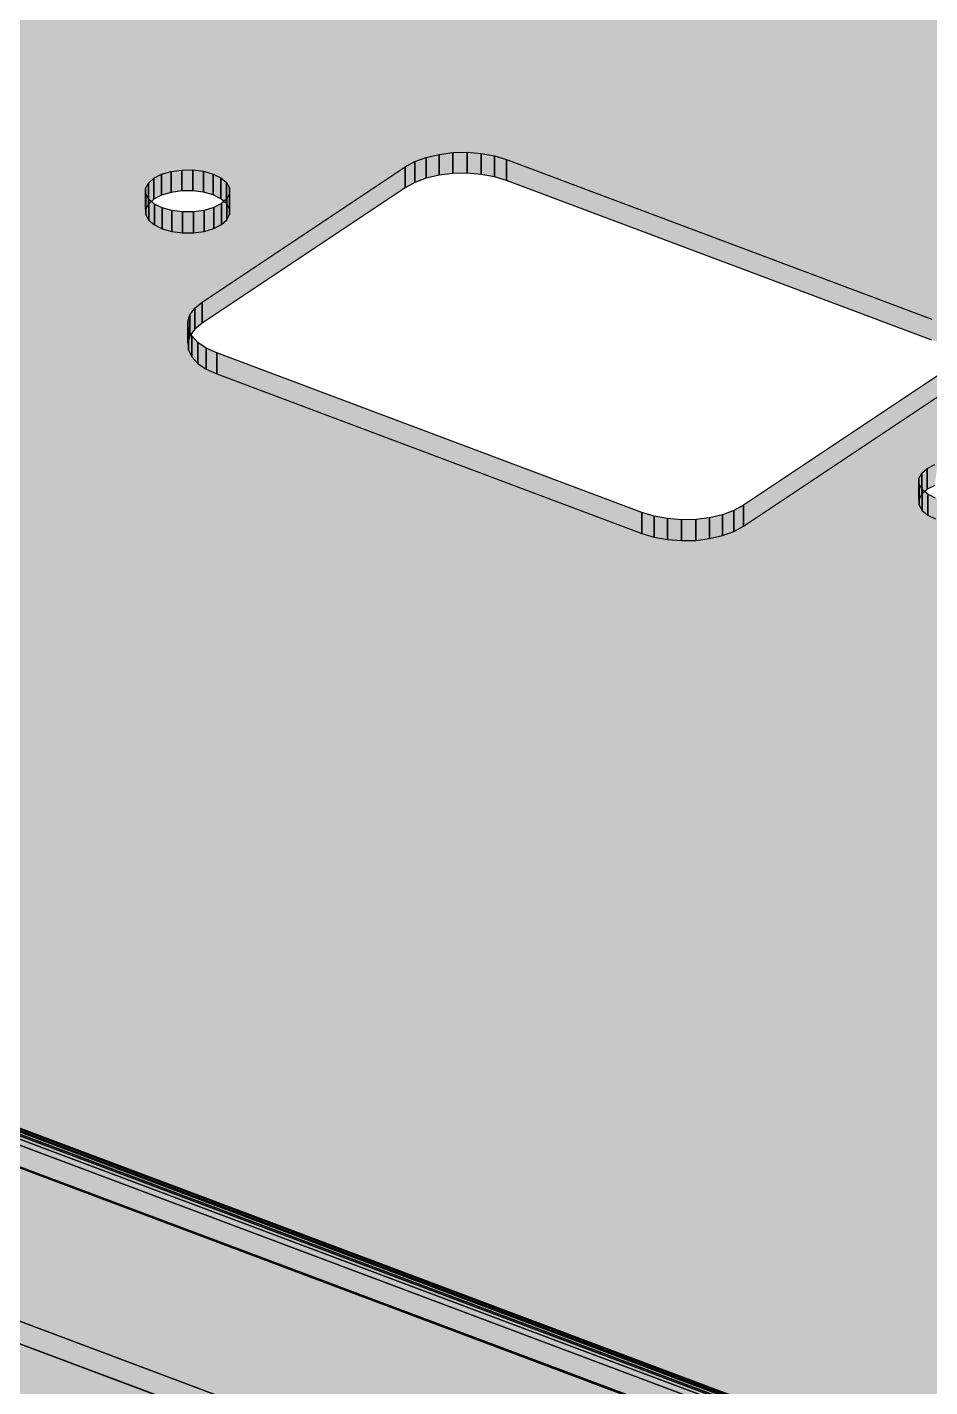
# Model space of a CAD drawing. Header units: millimetres. Extents: x 50 to 612415, y 2 to 4150.
# Drawn here: x 470222.7 to 470261.2, y 2019.4 to 2077.3 of the extents above; entities that cross this region are included whole.
import ezdxf

# ---------------------------------------------------------------- set-up
doc = ezdxf.new("R2010")
doc.units = ezdxf.units.MM
doc.layers.add('HATCH', color=8, linetype='Continuous', lineweight=9)
doc.layers.add('OUTLINE', color=7, linetype='Continuous', lineweight=25)

msp = doc.modelspace()

# ---------------------------------------------------------------- hatches: boundary and pattern name
at = {"layer": 'HATCH', "true_color": 0x617c87}
for points in [[(470515.193, 2385.063), (469915.604, 1985.337), (470228.14, 2070.893)], [(470515.193, 2385.063), (470228.14, 2070.893), (470228.47, 2071.061)], [(470515.193, 2385.063), (470228.47, 2071.061), (470228.875, 2071.181)], [(470515.193, 2385.063), (470228.875, 2071.181), (470693.47, 2173.438)], [(470228.14, 2070), (469915.604, 1984.444), (470515.193, 2384.17)], [(470228.47, 2070.168), (470228.14, 2070), (470515.193, 2384.17)], [(470228.875, 2070.288), (470228.47, 2070.168), (470515.193, 2384.17)], [(470693.47, 2172.545), (470228.875, 2070.288), (470515.193, 2384.17)], [(469671.567, 2215.438), (469691.908, 2228.999), (471307.058, 1623.317), (471286.717, 1609.756)], [(469693.018, 2227.243), (469672.677, 2213.683), (471285.607, 1608.834), (471305.949, 1622.394)], [(469700.297, 2217.956), (469699.369, 2217.338), (471299.721, 1617.206), (471300.649, 1617.824)], [(470693.47, 2173.438), (470228.875, 2071.181), (470229.328, 2071.245)], [(470693.47, 2173.438), (470229.328, 2071.245), (470229.799, 2071.247)], [(470693.47, 2173.438), (470229.799, 2071.247), (470230.256, 2071.189)], [(470693.47, 2173.438), (470230.256, 2071.189), (470230.666, 2071.073)], [(470693.47, 2173.438), (470230.666, 2071.073), (470231.003, 2070.909)], [(470693.47, 2173.438), (470231.003, 2070.909), (470231.243, 2070.706)], [(470693.47, 2173.438), (470231.243, 2070.706), (470231.369, 2070.479)], [(470693.47, 2173.438), (470231.258, 2070.016), (470240.309, 2071.913)], [(470693.47, 2173.438), (470231.375, 2070.244), (470231.258, 2070.016)], [(470693.47, 2173.438), (470231.369, 2070.479), (470231.375, 2070.244)], [(470693.47, 2173.438), (470240.309, 2071.913), (470240.898, 2071.986)], [(470693.47, 2173.438), (470240.898, 2071.986), (470241.504, 2071.999)], [(470693.47, 2173.438), (470241.504, 2071.999), (470906.166, 2024.339)], [(470229.328, 2070.352), (470228.875, 2070.288), (470693.47, 2172.545)], [(470229.799, 2070.354), (470229.328, 2070.352), (470693.47, 2172.545)], [(470230.256, 2070.296), (470229.799, 2070.354), (470693.47, 2172.545)], [(470230.666, 2070.181), (470230.256, 2070.296), (470693.47, 2172.545)], [(470231.003, 2070.016), (470230.666, 2070.181), (470693.47, 2172.545)], [(470231.243, 2069.813), (470231.003, 2070.016), (470693.47, 2172.545)], [(470231.369, 2069.587), (470231.243, 2069.813), (470693.47, 2172.545)], [(470240.309, 2071.021), (470231.258, 2069.123), (470693.47, 2172.545)], [(470231.258, 2069.123), (470231.375, 2069.351), (470693.47, 2172.545)], [(470231.375, 2069.351), (470231.369, 2069.587), (470693.47, 2172.545)], [(470240.898, 2071.093), (470240.309, 2071.021), (470693.47, 2172.545)], [(470241.504, 2071.106), (470240.898, 2071.093), (470693.47, 2172.545)], [(470906.166, 2023.447), (470241.504, 2071.106), (470693.47, 2172.545)], [(470231.027, 2069.811), (470239.76, 2071.785), (470240.309, 2071.913)], [(470231.258, 2070.016), (470231.027, 2069.811), (470240.309, 2071.913)], [(470903.196, 2023.46), (470241.504, 2071.999), (470242.103, 2071.953)], [(470241.504, 2071.999), (470905.426, 2024.335), (470906.166, 2024.339)], [(470241.504, 2071.999), (470904.714, 2024.236), (470905.426, 2024.335)], [(470241.504, 2071.999), (470904.077, 2024.047), (470904.714, 2024.236)], [(470241.504, 2071.999), (470903.559, 2023.783), (470904.077, 2024.047)], [(470903.196, 2023.46), (470903.559, 2023.783), (470241.504, 2071.999)], [(470903.196, 2023.46), (470242.103, 2071.953), (470242.673, 2071.849)], [(469915.604, 1985.337), (470239.271, 2071.606), (470239.76, 2071.785)], [(470230.292, 2069.522), (469915.604, 1985.337), (470239.76, 2071.785)], [(469915.604, 1985.337), (470238.861, 2071.383), (470239.271, 2071.606)], [(469915.604, 1985.337), (470230.202, 2065.61), (470238.861, 2071.383)], [(470230.697, 2069.642), (470230.292, 2069.522), (470239.76, 2071.785)], [(470231.027, 2069.811), (470230.697, 2069.642), (470239.76, 2071.785)], [(470903.196, 2023.46), (470242.673, 2071.849), (470243.191, 2071.692)], [(470717.642, 1899.757), (470243.191, 2071.692), (470261.334, 2064.888)], [(470903.196, 2023.46), (470243.191, 2071.692), (470721.974, 1900.363)], [(470243.191, 2071.692), (470719.872, 1900.632), (470720.612, 1900.636)], [(470243.191, 2071.692), (470720.612, 1900.636), (470721.329, 1900.544)], [(470243.191, 2071.692), (470719.159, 1900.533), (470719.872, 1900.632)], [(470243.191, 2071.692), (470721.329, 1900.544), (470721.974, 1900.363)], [(470243.191, 2071.692), (470718.522, 1900.344), (470719.159, 1900.533)], [(470243.191, 2071.692), (470718.005, 1900.08), (470718.522, 1900.344)], [(470717.642, 1899.757), (470718.005, 1900.08), (470243.191, 2071.692)], [(470239.76, 2070.893), (470239.271, 2070.713), (469915.604, 1984.444)], [(470239.76, 2070.893), (469915.604, 1984.444), (470230.292, 2068.629)], [(470227.909, 2070.688), (470228.14, 2070.893), (469915.604, 1985.337)], [(470239.271, 2070.713), (470238.861, 2070.49), (469915.604, 1984.444)], [(470239.76, 2070.893), (470230.292, 2068.629), (470230.697, 2068.749)], [(470239.76, 2070.893), (470230.697, 2068.749), (470231.027, 2068.918)], [(470240.309, 2071.021), (470239.76, 2070.893), (470231.027, 2068.918)], [(470240.309, 2071.021), (470231.027, 2068.918), (470231.258, 2069.123)], [(470242.103, 2071.06), (470241.504, 2071.106), (470903.196, 2022.567)], [(470906.166, 2023.447), (470905.426, 2023.443), (470241.504, 2071.106)], [(470905.426, 2023.443), (470904.714, 2023.343), (470241.504, 2071.106)], [(470904.714, 2023.343), (470904.077, 2023.154), (470241.504, 2071.106)], [(470904.077, 2023.154), (470903.559, 2022.89), (470241.504, 2071.106)], [(470241.504, 2071.106), (470903.559, 2022.89), (470903.196, 2022.567)], [(470242.673, 2070.956), (470242.103, 2071.06), (470903.196, 2022.567)], [(470243.191, 2070.799), (470242.673, 2070.956), (470903.196, 2022.567)], [(470261.334, 2063.995), (470243.191, 2070.799), (470717.642, 1898.864)], [(470721.974, 1899.47), (470243.191, 2070.799), (470903.196, 2022.567)], [(470720.612, 1899.744), (470719.872, 1899.739), (470243.191, 2070.799)], [(470721.329, 1899.652), (470720.612, 1899.744), (470243.191, 2070.799)], [(470719.872, 1899.739), (470719.159, 1899.64), (470243.191, 2070.799)], [(470721.974, 1899.47), (470721.329, 1899.652), (470243.191, 2070.799)], [(470719.159, 1899.64), (470718.522, 1899.451), (470243.191, 2070.799)], [(470718.522, 1899.451), (470718.005, 1899.187), (470243.191, 2070.799)], [(470243.191, 2070.799), (470718.005, 1899.187), (470717.642, 1898.864)], [(470227.792, 2070.46), (470227.909, 2070.688), (469915.604, 1985.337)], [(470238.861, 2070.49), (470230.202, 2064.717), (469915.604, 1984.444)], [(470227.798, 2070.224), (470227.792, 2070.46), (469915.604, 1985.337)], [(470227.925, 2069.997), (470227.798, 2070.224), (469915.604, 1985.337)], [(469915.604, 1984.444), (470228.14, 2070), (470227.909, 2069.795)], [(470228.165, 2069.795), (470227.925, 2069.997), (469915.604, 1985.337)], [(469915.604, 1984.444), (470227.909, 2069.795), (470227.792, 2069.567)], [(470228.501, 2069.63), (470228.165, 2069.795), (469915.604, 1985.337)], [(470228.912, 2069.515), (470228.501, 2069.63), (469915.604, 1985.337)], [(469915.604, 1984.444), (470227.792, 2069.567), (470227.798, 2069.331)], [(470230.292, 2069.522), (470229.839, 2069.459), (469915.604, 1985.337)], [(470229.368, 2069.456), (470228.912, 2069.515), (469915.604, 1985.337)], [(470229.839, 2069.459), (470229.368, 2069.456), (469915.604, 1985.337)], [(469915.604, 1984.444), (470227.798, 2069.331), (470227.925, 2069.105)], [(469915.604, 1984.444), (470227.925, 2069.105), (470228.165, 2068.902)], [(469915.604, 1984.444), (470228.165, 2068.902), (470228.501, 2068.737)], [(469915.604, 1984.444), (470228.501, 2068.737), (470228.912, 2068.622)], [(469915.604, 1984.444), (470229.839, 2068.566), (470230.292, 2068.629)], [(469915.604, 1984.444), (470228.912, 2068.622), (470229.368, 2068.563)], [(469915.604, 1984.444), (470229.368, 2068.563), (470229.839, 2068.566)], [(470229.888, 2065.351), (470230.202, 2065.61), (469915.604, 1985.337)], [(470229.68, 2065.066), (470229.888, 2065.351), (469915.604, 1985.337)], [(470229.588, 2064.766), (470229.68, 2065.066), (469915.604, 1985.337)], [(470229.615, 2064.463), (470229.588, 2064.766), (469915.604, 1985.337)], [(469915.604, 1984.444), (470230.202, 2064.717), (470229.888, 2064.458)], [(470229.759, 2064.169), (470229.615, 2064.463), (469915.604, 1985.337)], [(469915.604, 1984.444), (470229.888, 2064.458), (470229.68, 2064.173)], [(469915.604, 1984.444), (470229.68, 2064.173), (470229.588, 2063.873)], [(470230.015, 2063.894), (470229.759, 2064.169), (469915.604, 1985.337)], [(470230.015, 2063.894), (469915.604, 1985.337), (470371.842, 1959.019)], [(469915.604, 1984.444), (470229.588, 2063.873), (470229.615, 2063.571)], [(470230.374, 2063.65), (470230.015, 2063.894), (470371.842, 1959.019)], [(469915.604, 1984.444), (470229.615, 2063.571), (470229.759, 2063.276)], [(469915.604, 1984.444), (470229.759, 2063.276), (470230.015, 2063.001)], [(470230.821, 2063.445), (470230.374, 2063.65), (470371.842, 1959.019)], [(470248.964, 2056.641), (470230.821, 2063.445), (470938.145, 1786.762)], [(470230.821, 2063.445), (470371.842, 1959.019), (470706.705, 1873.503)], [(470230.821, 2063.445), (470706.705, 1873.503), (470707.232, 1873.354)], [(470230.821, 2063.445), (470707.232, 1873.354), (470938.145, 1786.762)], [(470371.842, 1958.126), (469915.604, 1984.444), (470230.015, 2063.001)], [(470371.842, 1958.126), (470230.015, 2063.001), (470230.374, 2062.757)], [(470371.842, 1958.126), (470230.374, 2062.757), (470230.821, 2062.552)], [(470261.953, 2062.723), (470253.293, 2056.951), (470261.128, 2058.523)], [(470261.953, 2062.723), (470261.128, 2058.523), (470261.457, 2058.691)], [(470938.145, 1785.87), (470230.821, 2062.552), (470248.964, 2055.749)], [(470706.705, 1872.61), (470371.842, 1958.126), (470230.821, 2062.552)], [(470707.232, 1872.462), (470706.705, 1872.61), (470230.821, 2062.552)], [(470938.145, 1785.87), (470707.232, 1872.462), (470230.821, 2062.552)], [(470261.128, 2057.63), (470253.293, 2056.058), (470261.953, 2061.831)], [(470261.457, 2057.798), (470261.128, 2057.63), (470261.953, 2061.831)], [(470260.78, 2058.089), (470260.897, 2058.317), (470251.845, 2056.42)], [(470260.897, 2058.317), (470252.395, 2056.548), (470251.845, 2056.42)], [(470260.785, 2057.854), (470260.78, 2058.089), (470251.845, 2056.42)], [(470260.897, 2058.317), (470252.884, 2056.727), (470252.395, 2056.548)], [(470260.897, 2058.317), (470253.293, 2056.951), (470252.884, 2056.727)], [(470260.897, 2058.317), (470261.128, 2058.523), (470253.293, 2056.951)], [(470261.489, 2057.26), (470261.152, 2057.424), (470251.257, 2056.348)], [(470261.152, 2057.424), (470251.845, 2056.42), (470251.257, 2056.348)], [(470260.912, 2057.627), (470260.785, 2057.854), (470251.845, 2056.42)], [(470261.152, 2057.424), (470260.912, 2057.627), (470251.845, 2056.42)], [(470251.845, 2055.527), (470260.897, 2057.425), (470260.78, 2057.197)], [(470251.845, 2055.527), (470252.395, 2055.655), (470260.897, 2057.425)], [(470252.395, 2055.655), (470252.884, 2055.834), (470260.897, 2057.425)], [(470252.884, 2055.834), (470253.293, 2056.058), (470260.897, 2057.425)], [(470253.293, 2056.058), (470261.128, 2057.63), (470260.897, 2057.425)], [(470963.555, 1795.112), (470261.489, 2057.26), (470251.257, 2056.348)], [(470251.845, 2055.527), (470260.78, 2057.197), (470260.785, 2056.961)], [(470251.845, 2055.527), (470260.785, 2056.961), (470260.912, 2056.734)], [(470963.555, 1795.112), (470249.482, 2056.484), (470248.964, 2056.641)], [(470963.555, 1795.112), (470248.964, 2056.641), (470938.145, 1786.762)], [(470963.555, 1795.112), (470250.052, 2056.38), (470249.482, 2056.484)], [(470963.555, 1795.112), (470250.651, 2056.334), (470250.052, 2056.38)], [(470963.555, 1795.112), (470251.257, 2056.348), (470250.651, 2056.334)], [(470251.257, 2055.455), (470261.152, 2056.532), (470261.489, 2056.367)], [(470251.257, 2055.455), (470251.845, 2055.527), (470261.152, 2056.532)], [(470251.257, 2055.455), (470261.489, 2056.367), (470963.555, 1794.219)], [(470251.845, 2055.527), (470260.912, 2056.734), (470261.152, 2056.532)], [(470248.964, 2055.749), (470249.482, 2055.591), (470963.555, 1794.219)], [(470938.145, 1785.87), (470248.964, 2055.749), (470963.555, 1794.219)], [(470249.482, 2055.591), (470250.052, 2055.488), (470963.555, 1794.219)], [(470250.052, 2055.488), (470250.651, 2055.442), (470963.555, 1794.219)], [(470250.651, 2055.442), (470251.257, 2055.455), (470963.555, 1794.219)]]:
    msp.add_hatch(color=145, dxfattribs=at).paths.add_polyline_path(points)
at = {"layer": 'HATCH', "true_color": 0x607b86}
for points in [[(469691.908, 2228.999), (469692.124, 2229.092), (471307.229, 1623.427), (471307.058, 1623.317)], [(469693.03, 2227.249), (469693.018, 2227.243), (471305.949, 1622.394), (471305.958, 1622.401)]]:
    msp.add_hatch(color=155, dxfattribs=at).paths.add_polyline_path(points)
at = {"layer": 'HATCH', "true_color": 0x5f7984}
msp.add_hatch(color=155, dxfattribs=at).paths.add_polyline_path([(469692.124, 2229.092), (469692.377, 2229.109), (471307.347, 1623.495), (471307.229, 1623.427)])
at = {"layer": 'HATCH', "true_color": 0x5d7782}
msp.add_hatch(color=155, dxfattribs=at).paths.add_polyline_path([(469692.377, 2229.109), (469692.657, 2229.05), (471307.409, 1623.518), (471307.347, 1623.495)])
at = {"layer": 'HATCH', "true_color": 0x5b747f}
for points in [[(469692.657, 2229.05), (469692.954, 2228.917), (471307.411, 1623.495), (471307.409, 1623.518)], [(469694.081, 2227.786), (469700.297, 2217.956), (471300.649, 1617.824), (471306.864, 1622.993)], [(469699.369, 2217.338), (469693.154, 2227.168), (471305.936, 1622.374), (471299.721, 1617.206)], [(470239.76, 2070.893), (470239.271, 2070.713), (470239.271, 2071.606), (470239.76, 2071.785)], [(470261.334, 2063.995), (470243.191, 2070.799), (470243.191, 2071.692), (470261.334, 2064.888)], [(470230.821, 2062.552), (470248.964, 2055.749), (470248.964, 2056.641), (470230.821, 2063.445)], [(470252.395, 2055.655), (470252.884, 2055.834), (470252.884, 2056.727), (470252.395, 2056.548)]]:
    msp.add_hatch(color=147, dxfattribs=at).paths.add_polyline_path(points)
at = {"layer": 'HATCH', "true_color": 0x59727c}
for points in [[(469692.954, 2228.917), (469693.257, 2228.715), (471307.355, 1623.428), (471307.411, 1623.495)], [(470228.14, 2070), (470227.909, 2069.795), (470227.909, 2070.688), (470228.14, 2070.893)], [(470231.027, 2068.918), (470231.258, 2069.123), (470231.258, 2070.016), (470231.027, 2069.811)], [(470261.128, 2057.63), (470260.897, 2057.425), (470260.897, 2058.317), (470261.128, 2058.523)]]:
    msp.add_hatch(color=147, dxfattribs=at).paths.add_polyline_path(points)
at = {"layer": 'HATCH', "true_color": 0x576f79}
for points in [[(469693.257, 2228.715), (469693.553, 2228.452), (471307.242, 1623.319), (471307.355, 1623.428)], [(470229.68, 2064.173), (470229.588, 2063.873), (470229.588, 2064.766), (470229.68, 2065.066)]]:
    msp.add_hatch(color=147, dxfattribs=at).paths.add_polyline_path(points)
at = {"layer": 'HATCH', "true_color": 0x58707a}
for points in [[(469693.553, 2228.452), (469693.831, 2228.139), (471307.076, 1623.172), (471307.242, 1623.319)], [(470231.369, 2069.587), (470231.243, 2069.813), (470231.243, 2070.706), (470231.369, 2070.479)], [(470227.909, 2069.795), (470227.792, 2069.567), (470227.792, 2070.46), (470227.909, 2070.688)], [(470227.798, 2069.331), (470227.925, 2069.105), (470227.925, 2069.997), (470227.798, 2070.224)], [(470231.258, 2069.123), (470231.375, 2069.351), (470231.375, 2070.244), (470231.258, 2070.016)], [(470229.615, 2063.571), (470229.759, 2063.276), (470229.759, 2064.169), (470229.615, 2064.463)], [(470260.897, 2057.425), (470260.78, 2057.197), (470260.78, 2058.089), (470260.897, 2058.317)], [(470260.785, 2056.961), (470260.912, 2056.734), (470260.912, 2057.627), (470260.785, 2057.854)]]:
    msp.add_hatch(color=147, dxfattribs=at).paths.add_polyline_path(points)
at = {"layer": 'HATCH', "true_color": 0x5a737e}
for points in [[(469693.831, 2228.139), (469694.081, 2227.786), (471306.864, 1622.993), (471307.076, 1623.172)], [(469693.092, 2227.233), (469693.075, 2227.243), (471305.971, 1622.407), (471305.97, 1622.404)], [(469693.154, 2227.168), (469693.14, 2227.187), (471305.948, 1622.384), (471305.936, 1622.374)], [(470239.271, 2070.713), (470238.861, 2070.49), (470238.861, 2071.383), (470239.271, 2071.606)], [(470228.47, 2070.168), (470228.14, 2070), (470228.14, 2070.893), (470228.47, 2071.061)], [(470230.697, 2068.749), (470231.027, 2068.918), (470231.027, 2069.811), (470230.697, 2069.642)], [(470261.457, 2057.798), (470261.128, 2057.63), (470261.128, 2058.523), (470261.457, 2058.691)], [(470252.884, 2055.834), (470253.293, 2056.058), (470253.293, 2056.951), (470252.884, 2056.727)]]:
    msp.add_hatch(color=147, dxfattribs=at).paths.add_polyline_path(points)
at = {"layer": 'HATCH', "true_color": 0x5f7985}
msp.add_hatch(color=155, dxfattribs=at).paths.add_polyline_path([(469693.043, 2227.251), (469693.03, 2227.249), (471305.958, 1622.401), (471305.965, 1622.405)])
at = {"layer": 'HATCH', "true_color": 0x5e7883}
msp.add_hatch(color=155, dxfattribs=at).paths.add_polyline_path([(469693.059, 2227.248), (469693.043, 2227.251), (471305.965, 1622.405), (471305.97, 1622.407)])
at = {"layer": 'HATCH', "true_color": 0x5c7580}
for points in [[(469693.075, 2227.243), (469693.059, 2227.248), (471305.97, 1622.407), (471305.971, 1622.407)], [(470240.309, 2071.021), (470239.76, 2070.893), (470239.76, 2071.785), (470240.309, 2071.913)], [(470242.673, 2070.956), (470242.103, 2071.06), (470242.103, 2071.953), (470242.673, 2071.849)], [(470230.666, 2070.181), (470230.256, 2070.296), (470230.256, 2071.189), (470230.666, 2071.073)], [(470228.501, 2068.737), (470228.912, 2068.622), (470228.912, 2069.515), (470228.501, 2069.63)], [(470249.482, 2055.591), (470250.052, 2055.488), (470250.052, 2056.38), (470249.482, 2056.484)], [(470251.845, 2055.527), (470252.395, 2055.655), (470252.395, 2056.548), (470251.845, 2056.42)]]:
    msp.add_hatch(color=147, dxfattribs=at).paths.add_polyline_path(points)
at = {"layer": 'HATCH', "true_color": 0x58717b}
for points in [[(469693.108, 2227.221), (469693.092, 2227.233), (471305.97, 1622.404), (471305.965, 1622.399)], [(469693.14, 2227.187), (469693.125, 2227.205), (471305.958, 1622.393), (471305.948, 1622.384)], [(470229.888, 2064.458), (470229.68, 2064.173), (470229.68, 2065.066), (470229.888, 2065.351)]]:
    msp.add_hatch(color=147, dxfattribs=at).paths.add_polyline_path(points)
at = {"layer": 'HATCH', "true_color": 0x566e78}
for points in [[(469693.125, 2227.205), (469693.108, 2227.221), (471305.965, 1622.399), (471305.958, 1622.393)], [(470227.792, 2069.567), (470227.798, 2069.331), (470227.798, 2070.224), (470227.792, 2070.46)], [(470231.375, 2069.351), (470231.369, 2069.587), (470231.369, 2070.479), (470231.375, 2070.244)], [(470260.78, 2057.197), (470260.785, 2056.961), (470260.785, 2057.854), (470260.78, 2058.089)]]:
    msp.add_hatch(color=147, dxfattribs=at).paths.add_polyline_path(points)
at = {"layer": 'HATCH', "true_color": 0x5c7680}
for points in [[(470240.898, 2071.093), (470240.309, 2071.021), (470240.309, 2071.913), (470240.898, 2071.986)], [(470229.328, 2070.352), (470228.875, 2070.288), (470228.875, 2071.181), (470229.328, 2071.245)], [(470230.256, 2070.296), (470229.799, 2070.354), (470229.799, 2071.247), (470230.256, 2071.189)], [(470228.912, 2068.622), (470229.368, 2068.563), (470229.368, 2069.456), (470228.912, 2069.515)], [(470229.839, 2068.566), (470230.292, 2068.629), (470230.292, 2069.522), (470229.839, 2069.459)], [(470251.257, 2055.455), (470251.845, 2055.527), (470251.845, 2056.42), (470251.257, 2056.348)]]:
    msp.add_hatch(color=147, dxfattribs=at).paths.add_polyline_path(points)
at = {"layer": 'HATCH', "true_color": 0x5c7681}
for points in [[(470241.504, 2071.106), (470240.898, 2071.093), (470240.898, 2071.986), (470241.504, 2071.999)], [(470242.103, 2071.06), (470241.504, 2071.106), (470241.504, 2071.999), (470242.103, 2071.953)], [(470229.799, 2070.354), (470229.328, 2070.352), (470229.328, 2071.245), (470229.799, 2071.247)], [(470229.368, 2068.563), (470229.839, 2068.566), (470229.839, 2069.459), (470229.368, 2069.456)], [(470250.052, 2055.488), (470250.651, 2055.442), (470250.651, 2056.334), (470250.052, 2056.38)], [(470250.651, 2055.442), (470251.257, 2055.455), (470251.257, 2056.348), (470250.651, 2056.334)]]:
    msp.add_hatch(color=155, dxfattribs=at).paths.add_polyline_path(points)
at = {"layer": 'HATCH', "true_color": 0x5a737d}
for points in [[(470238.861, 2070.49), (470230.202, 2064.717), (470230.202, 2065.61), (470238.861, 2071.383)], [(470230.015, 2063.001), (470230.374, 2062.757), (470230.374, 2063.65), (470230.015, 2063.894)], [(470253.293, 2056.058), (470261.953, 2061.831), (470261.953, 2062.723), (470253.293, 2056.951)]]:
    msp.add_hatch(color=147, dxfattribs=at).paths.add_polyline_path(points)
at = {"layer": 'HATCH', "true_color": 0x5b757f}
for points in [[(470243.191, 2070.799), (470242.673, 2070.956), (470242.673, 2071.849), (470243.191, 2071.692)], [(470248.964, 2055.749), (470249.482, 2055.591), (470249.482, 2056.484), (470248.964, 2056.641)]]:
    msp.add_hatch(color=147, dxfattribs=at).paths.add_polyline_path(points)
at = {"layer": 'HATCH', "true_color": 0x5b7580}
for points in [[(470228.875, 2070.288), (470228.47, 2070.168), (470228.47, 2071.061), (470228.875, 2071.181)], [(470230.292, 2068.629), (470230.697, 2068.749), (470230.697, 2069.642), (470230.292, 2069.522)]]:
    msp.add_hatch(color=147, dxfattribs=at).paths.add_polyline_path(points)
at = {"layer": 'HATCH', "true_color": 0x5b747e}
for points in [[(470231.003, 2070.016), (470230.666, 2070.181), (470230.666, 2071.073), (470231.003, 2070.909)], [(470228.165, 2068.902), (470228.501, 2068.737), (470228.501, 2069.63), (470228.165, 2069.795)], [(470230.374, 2062.757), (470230.821, 2062.552), (470230.821, 2063.445), (470230.374, 2063.65)], [(470261.152, 2056.532), (470261.489, 2056.367), (470261.489, 2057.26), (470261.152, 2057.424)]]:
    msp.add_hatch(color=147, dxfattribs=at).paths.add_polyline_path(points)
at = {"layer": 'HATCH', "true_color": 0x59727d}
for points in [[(470231.243, 2069.813), (470231.003, 2070.016), (470231.003, 2070.909), (470231.243, 2070.706)], [(470227.925, 2069.105), (470228.165, 2068.902), (470228.165, 2069.795), (470227.925, 2069.997)], [(470230.202, 2064.717), (470229.888, 2064.458), (470229.888, 2065.351), (470230.202, 2065.61)], [(470260.912, 2056.734), (470261.152, 2056.532), (470261.152, 2057.424), (470260.912, 2057.627)]]:
    msp.add_hatch(color=147, dxfattribs=at).paths.add_polyline_path(points)
at = {"layer": 'HATCH', "true_color": 0x566e79}
msp.add_hatch(color=147, dxfattribs=at).paths.add_polyline_path([(470229.588, 2063.873), (470229.615, 2063.571), (470229.615, 2064.463), (470229.588, 2064.766)])
at = {"layer": 'HATCH', "true_color": 0x59717c}
msp.add_hatch(color=147, dxfattribs=at).paths.add_polyline_path([(470229.759, 2063.276), (470230.015, 2063.001), (470230.015, 2063.894), (470229.759, 2064.169)])

# ---------------------------------------------------------------- linework, layer by layer
at = {"layer": 'OUTLINE', "color": 139, "true_color": 0x42544a}
for p, q in [((471307.058, 1623.317), (469691.908, 2228.999)), ((469691.908, 2228.999), (471307.058, 1623.317)), ((471307.229, 1623.427), (469692.124, 2229.092)), ((469692.124, 2229.092), (471307.229, 1623.427)), ((471307.347, 1623.495), (469692.377, 2229.109)), ((469692.377, 2229.109), (471307.347, 1623.495)), ((471307.409, 1623.518), (469692.657, 2229.05)), ((469692.657, 2229.05), (471307.409, 1623.518)), ((471307.411, 1623.495), (469692.954, 2228.917)), ((469692.954, 2228.917), (471307.411, 1623.495)), ((471307.355, 1623.428), (469693.257, 2228.715)), ((469693.257, 2228.715), (471307.355, 1623.428)), ((471307.242, 1623.319), (469693.553, 2228.452)), ((469693.553, 2228.452), (471307.242, 1623.319)), ((471307.076, 1623.172), (469693.831, 2228.139)), ((469693.831, 2228.139), (471307.076, 1623.172)), ((469693.018, 2227.243), (471305.949, 1622.394)), ((471305.949, 1622.394), (469693.018, 2227.243)), ((469693.03, 2227.249), (471305.958, 1622.401)), ((471305.958, 1622.401), (469693.03, 2227.249)), ((469693.043, 2227.251), (471305.965, 1622.405)), ((471305.965, 1622.405), (469693.043, 2227.251)), ((469693.059, 2227.248), (471305.97, 1622.407)), ((471305.97, 1622.407), (469693.059, 2227.248)), ((469693.075, 2227.243), (471305.971, 1622.407)), ((471305.971, 1622.407), (469693.075, 2227.243)), ((469693.092, 2227.233), (471305.97, 1622.404)), ((471305.97, 1622.404), (469693.092, 2227.233)), ((469693.108, 2227.221), (471305.965, 1622.399)), ((471305.965, 1622.399), (469693.108, 2227.221)), ((471306.864, 1622.993), (469694.081, 2227.786)), ((469694.081, 2227.786), (471306.864, 1622.993)), ((469693.125, 2227.205), (471305.958, 1622.393)), ((471305.958, 1622.393), (469693.125, 2227.205)), ((469693.14, 2227.187), (471305.948, 1622.384)), ((471305.948, 1622.384), (469693.14, 2227.187)), ((469693.154, 2227.168), (471305.936, 1622.374)), ((471305.936, 1622.374), (469693.154, 2227.168)), ((471300.649, 1617.824), (469700.297, 2217.956)), ((469700.297, 2217.956), (471300.649, 1617.824)), ((469699.369, 2217.338), (471299.721, 1617.206)), ((471299.721, 1617.206), (469699.369, 2217.338)), ((470239.76, 2071.785), (470240.309, 2071.913)), ((470239.76, 2071.785), (470240.309, 2071.913)), ((470240.309, 2071.913), (470240.898, 2071.986)), ((470240.309, 2071.913), (470240.898, 2071.986)), ((470240.309, 2071.021), (470240.309, 2071.913)), ((470240.309, 2071.913), (470240.309, 2071.021)), ((470240.898, 2071.986), (470241.504, 2071.999)), ((470240.898, 2071.986), (470241.504, 2071.999)), ((470240.898, 2071.093), (470240.898, 2071.986)), ((470240.898, 2071.986), (470240.898, 2071.093)), ((470241.504, 2071.999), (470241.504, 2071.106)), ((470241.504, 2071.106), (470241.504, 2071.999)), ((470241.504, 2071.999), (470242.103, 2071.953)), ((470241.504, 2071.999), (470242.103, 2071.953)), ((470242.103, 2071.953), (470242.103, 2071.06)), ((470242.103, 2071.06), (470242.103, 2071.953)), ((470242.103, 2071.953), (470242.673, 2071.849)), ((470242.103, 2071.953), (470242.673, 2071.849)), ((470230.202, 2065.61), (470238.861, 2071.383)), ((470230.202, 2065.61), (470238.861, 2071.383)), ((470238.861, 2071.383), (470239.271, 2071.606)), ((470238.861, 2071.383), (470239.271, 2071.606)), ((470238.861, 2070.49), (470238.861, 2071.383)), ((470238.861, 2071.383), (470238.861, 2070.49)), ((470239.271, 2071.606), (470239.76, 2071.785)), ((470239.271, 2071.606), (470239.76, 2071.785)), ((470239.271, 2070.713), (470239.271, 2071.606)), ((470239.271, 2071.606), (470239.271, 2070.713)), ((470239.76, 2070.893), (470239.76, 2071.785)), ((470239.76, 2071.785), (470239.76, 2070.893)), ((470242.673, 2071.849), (470242.673, 2070.956)), ((470242.673, 2070.956), (470242.673, 2071.849)), ((470242.673, 2071.849), (470243.191, 2071.692)), ((470242.673, 2071.849), (470243.191, 2071.692)), ((470243.191, 2071.692), (470243.191, 2070.799)), ((470243.191, 2070.799), (470243.191, 2071.692)), ((470243.191, 2071.692), (470261.334, 2064.888)), ((470243.191, 2071.692), (470261.334, 2064.888)), ((470227.909, 2070.688), (470228.14, 2070.893)), ((470227.909, 2070.688), (470228.14, 2070.893)), ((470228.14, 2070.893), (470228.47, 2071.061)), ((470228.14, 2070.893), (470228.47, 2071.061)), ((470228.14, 2070), (470228.14, 2070.893)), ((470228.14, 2070.893), (470228.14, 2070)), ((470228.47, 2071.061), (470228.875, 2071.181)), ((470228.47, 2071.061), (470228.875, 2071.181)), ((470228.47, 2070.168), (470228.47, 2071.061)), ((470228.47, 2071.061), (470228.47, 2070.168)), ((470228.875, 2071.181), (470229.328, 2071.245)), ((470228.875, 2071.181), (470229.328, 2071.245)), ((470228.875, 2070.288), (470228.875, 2071.181)), ((470228.875, 2071.181), (470228.875, 2070.288)), ((470229.328, 2071.245), (470229.799, 2071.247)), ((470229.328, 2071.245), (470229.799, 2071.247)), ((470229.328, 2070.352), (470229.328, 2071.245)), ((470229.328, 2071.245), (470229.328, 2070.352)), ((470229.799, 2071.247), (470230.256, 2071.189)), ((470229.799, 2071.247), (470229.799, 2070.354)), ((470229.799, 2070.354), (470229.799, 2071.247)), ((470229.799, 2071.247), (470230.256, 2071.189)), ((470230.256, 2071.189), (470230.666, 2071.073)), ((470230.256, 2071.189), (470230.256, 2070.296)), ((470230.256, 2070.296), (470230.256, 2071.189)), ((470230.256, 2071.189), (470230.666, 2071.073)), ((470230.666, 2071.073), (470231.003, 2070.909)), ((470230.666, 2071.073), (470230.666, 2070.181)), ((470230.666, 2070.181), (470230.666, 2071.073)), ((470230.666, 2071.073), (470231.003, 2070.909)), ((470231.003, 2070.909), (470231.243, 2070.706)), ((470231.003, 2070.909), (470231.003, 2070.016)), ((470231.003, 2070.016), (470231.003, 2070.909)), ((470231.003, 2070.909), (470231.243, 2070.706)), ((470231.243, 2070.706), (470231.369, 2070.479)), ((470231.243, 2070.706), (470231.243, 2069.813)), ((470231.243, 2069.813), (470231.243, 2070.706)), ((470231.243, 2070.706), (470231.369, 2070.479)), ((470239.271, 2070.713), (470238.861, 2070.49)), ((470239.271, 2070.713), (470238.861, 2070.49)), ((470239.76, 2070.893), (470239.271, 2070.713)), ((470239.76, 2070.893), (470239.271, 2070.713)), ((470240.309, 2071.021), (470239.76, 2070.893)), ((470240.309, 2071.021), (470239.76, 2070.893)), ((470240.898, 2071.093), (470240.309, 2071.021)), ((470240.898, 2071.093), (470240.309, 2071.021)), ((470241.504, 2071.106), (470240.898, 2071.093)), ((470241.504, 2071.106), (470240.898, 2071.093)), ((470242.103, 2071.06), (470241.504, 2071.106)), ((470242.103, 2071.06), (470241.504, 2071.106)), ((470242.673, 2070.956), (470242.103, 2071.06)), ((470242.673, 2070.956), (470242.103, 2071.06)), ((470243.191, 2070.799), (470242.673, 2070.956)), ((470243.191, 2070.799), (470242.673, 2070.956)), ((470261.334, 2063.995), (470243.191, 2070.799)), ((470261.334, 2063.995), (470243.191, 2070.799)), ((470227.792, 2070.46), (470227.909, 2070.688)), ((470227.792, 2070.46), (470227.909, 2070.688)), ((470227.792, 2069.567), (470227.792, 2070.46)), ((470227.798, 2070.224), (470227.792, 2070.46)), ((470227.792, 2070.46), (470227.792, 2069.567)), ((470227.798, 2070.224), (470227.792, 2070.46)), ((470227.798, 2069.331), (470227.798, 2070.224)), ((470227.925, 2069.997), (470227.798, 2070.224)), ((470227.798, 2070.224), (470227.798, 2069.331)), ((470227.925, 2069.997), (470227.798, 2070.224)), ((470227.909, 2069.795), (470227.909, 2070.688)), ((470227.909, 2070.688), (470227.909, 2069.795)), ((470228.47, 2070.168), (470228.14, 2070)), ((470228.47, 2070.168), (470228.14, 2070)), ((470228.875, 2070.288), (470228.47, 2070.168)), ((470228.875, 2070.288), (470228.47, 2070.168)), ((470229.328, 2070.352), (470228.875, 2070.288)), ((470229.328, 2070.352), (470228.875, 2070.288)), ((470229.799, 2070.354), (470229.328, 2070.352)), ((470229.799, 2070.354), (470229.328, 2070.352)), ((470230.256, 2070.296), (470229.799, 2070.354)), ((470230.256, 2070.296), (470229.799, 2070.354)), ((470238.861, 2070.49), (470230.202, 2064.717)), ((470238.861, 2070.49), (470230.202, 2064.717)), ((470230.666, 2070.181), (470230.256, 2070.296)), ((470230.666, 2070.181), (470230.256, 2070.296)), ((470231.003, 2070.016), (470230.666, 2070.181)), ((470231.003, 2070.016), (470230.666, 2070.181)), ((470231.375, 2070.244), (470231.258, 2070.016)), ((470231.375, 2070.244), (470231.258, 2070.016)), ((470231.369, 2070.479), (470231.375, 2070.244)), ((470231.369, 2070.479), (470231.369, 2069.587)), ((470231.369, 2069.587), (470231.369, 2070.479)), ((470231.369, 2070.479), (470231.375, 2070.244)), ((470231.375, 2070.244), (470231.375, 2069.351)), ((470231.375, 2069.351), (470231.375, 2070.244)), ((470227.909, 2069.795), (470227.792, 2069.567)), ((470227.909, 2069.795), (470227.792, 2069.567)), ((470227.792, 2069.567), (470227.798, 2069.331)), ((470227.792, 2069.567), (470227.798, 2069.331)), ((470228.14, 2070), (470227.909, 2069.795)), ((470228.14, 2070), (470227.909, 2069.795)), ((470227.925, 2069.105), (470227.925, 2069.997)), ((470228.165, 2069.795), (470227.925, 2069.997)), ((470227.925, 2069.997), (470227.925, 2069.105)), ((470228.165, 2069.795), (470227.925, 2069.997)), ((470228.165, 2068.902), (470228.165, 2069.795)), ((470228.501, 2069.63), (470228.165, 2069.795)), ((470228.165, 2069.795), (470228.165, 2068.902)), ((470228.501, 2069.63), (470228.165, 2069.795)), ((470228.501, 2068.737), (470228.501, 2069.63)), ((470228.912, 2069.515), (470228.501, 2069.63)), ((470228.501, 2069.63), (470228.501, 2068.737)), ((470228.912, 2069.515), (470228.501, 2069.63)), ((470230.697, 2069.642), (470230.292, 2069.522)), ((470230.697, 2069.642), (470230.292, 2069.522)), ((470231.027, 2069.811), (470230.697, 2069.642)), ((470231.027, 2069.811), (470230.697, 2069.642)), ((470230.697, 2069.642), (470230.697, 2068.749)), ((470230.697, 2068.749), (470230.697, 2069.642)), ((470231.243, 2069.813), (470231.003, 2070.016)), ((470231.243, 2069.813), (470231.003, 2070.016)), ((470231.258, 2070.016), (470231.027, 2069.811)), ((470231.258, 2070.016), (470231.027, 2069.811)), ((470231.027, 2069.811), (470231.027, 2068.918)), ((470231.027, 2068.918), (470231.027, 2069.811)), ((470231.369, 2069.587), (470231.243, 2069.813)), ((470231.369, 2069.587), (470231.243, 2069.813)), ((470231.258, 2070.016), (470231.258, 2069.123)), ((470231.258, 2069.123), (470231.258, 2070.016)), ((470231.375, 2069.351), (470231.369, 2069.587)), ((470231.375, 2069.351), (470231.369, 2069.587)), ((470227.798, 2069.331), (470227.925, 2069.105)), ((470227.798, 2069.331), (470227.925, 2069.105)), ((470227.925, 2069.105), (470228.165, 2068.902)), ((470227.925, 2069.105), (470228.165, 2068.902)), ((470228.912, 2068.622), (470228.912, 2069.515)), ((470229.368, 2069.456), (470228.912, 2069.515)), ((470228.912, 2069.515), (470228.912, 2068.622)), ((470229.368, 2069.456), (470228.912, 2069.515)), ((470229.839, 2069.459), (470229.368, 2069.456)), ((470229.839, 2069.459), (470229.368, 2069.456)), ((470229.368, 2068.563), (470229.368, 2069.456)), ((470229.368, 2069.456), (470229.368, 2068.563)), ((470230.292, 2069.522), (470229.839, 2069.459)), ((470230.292, 2069.522), (470229.839, 2069.459)), ((470229.839, 2069.459), (470229.839, 2068.566)), ((470229.839, 2068.566), (470229.839, 2069.459)), ((470230.292, 2069.522), (470230.292, 2068.629)), ((470230.292, 2068.629), (470230.292, 2069.522)), ((470231.027, 2068.918), (470231.258, 2069.123)), ((470231.027, 2068.918), (470231.258, 2069.123)), ((470231.258, 2069.123), (470231.375, 2069.351)), ((470231.258, 2069.123), (470231.375, 2069.351)), ((470228.165, 2068.902), (470228.501, 2068.737)), ((470228.165, 2068.902), (470228.501, 2068.737)), ((470228.501, 2068.737), (470228.912, 2068.622)), ((470228.501, 2068.737), (470228.912, 2068.622)), ((470228.912, 2068.622), (470229.368, 2068.563)), ((470228.912, 2068.622), (470229.368, 2068.563)), ((470229.368, 2068.563), (470229.839, 2068.566)), ((470229.368, 2068.563), (470229.839, 2068.566)), ((470229.839, 2068.566), (470230.292, 2068.629)), ((470229.839, 2068.566), (470230.292, 2068.629)), ((470230.292, 2068.629), (470230.697, 2068.749)), ((470230.292, 2068.629), (470230.697, 2068.749)), ((470230.697, 2068.749), (470231.027, 2068.918)), ((470230.697, 2068.749), (470231.027, 2068.918)), ((470229.888, 2065.351), (470230.202, 2065.61)), ((470229.888, 2065.351), (470230.202, 2065.61)), ((470230.202, 2064.717), (470230.202, 2065.61)), ((470230.202, 2065.61), (470230.202, 2064.717)), ((470229.588, 2064.766), (470229.68, 2065.066)), ((470229.588, 2064.766), (470229.68, 2065.066)), ((470229.68, 2065.066), (470229.888, 2065.351)), ((470229.68, 2065.066), (470229.888, 2065.351)), ((470229.68, 2064.173), (470229.68, 2065.066)), ((470229.68, 2065.066), (470229.68, 2064.173)), ((470229.888, 2064.458), (470229.888, 2065.351)), ((470229.888, 2065.351), (470229.888, 2064.458)), ((470229.588, 2063.873), (470229.588, 2064.766)), ((470229.615, 2064.463), (470229.588, 2064.766)), ((470229.588, 2064.766), (470229.588, 2063.873)), ((470229.615, 2064.463), (470229.588, 2064.766)), ((470229.615, 2063.571), (470229.615, 2064.463)), ((470229.759, 2064.169), (470229.615, 2064.463)), ((470229.615, 2064.463), (470229.615, 2063.571)), ((470229.759, 2064.169), (470229.615, 2064.463)), ((470229.888, 2064.458), (470229.68, 2064.173)), ((470229.888, 2064.458), (470229.68, 2064.173)), ((470230.202, 2064.717), (470229.888, 2064.458)), ((470230.202, 2064.717), (470229.888, 2064.458)), ((470229.68, 2064.173), (470229.588, 2063.873)), ((470229.68, 2064.173), (470229.588, 2063.873)), ((470229.588, 2063.873), (470229.615, 2063.571)), ((470229.588, 2063.873), (470229.615, 2063.571)), ((470229.759, 2063.276), (470229.759, 2064.169)), ((470230.015, 2063.894), (470229.759, 2064.169)), ((470229.759, 2064.169), (470229.759, 2063.276)), ((470230.015, 2063.894), (470229.759, 2064.169)), ((470230.015, 2063.001), (470230.015, 2063.894)), ((470230.374, 2063.65), (470230.015, 2063.894)), ((470230.015, 2063.894), (470230.015, 2063.001)), ((470230.374, 2063.65), (470230.015, 2063.894)), ((470229.615, 2063.571), (470229.759, 2063.276)), ((470229.615, 2063.571), (470229.759, 2063.276)), ((470229.759, 2063.276), (470230.015, 2063.001)), ((470229.759, 2063.276), (470230.015, 2063.001)), ((470230.374, 2062.757), (470230.374, 2063.65)), ((470230.821, 2063.445), (470230.374, 2063.65)), ((470230.374, 2063.65), (470230.374, 2062.757)), ((470230.821, 2063.445), (470230.374, 2063.65)), ((470230.821, 2062.552), (470230.821, 2063.445)), ((470248.964, 2056.641), (470230.821, 2063.445)), ((470230.821, 2063.445), (470230.821, 2062.552)), ((470248.964, 2056.641), (470230.821, 2063.445)), ((470230.015, 2063.001), (470230.374, 2062.757)), ((470230.015, 2063.001), (470230.374, 2062.757)), ((470230.374, 2062.757), (470230.821, 2062.552)), ((470230.374, 2062.757), (470230.821, 2062.552)), ((470261.953, 2062.723), (470253.293, 2056.951)), ((470261.953, 2062.723), (470253.293, 2056.951)), ((470230.821, 2062.552), (470248.964, 2055.749)), ((470230.821, 2062.552), (470248.964, 2055.749)), ((470253.293, 2056.058), (470261.953, 2061.831)), ((470253.293, 2056.058), (470261.953, 2061.831)), ((470261.128, 2058.523), (470261.457, 2058.691)), ((470261.128, 2058.523), (470261.457, 2058.691)), ((470260.78, 2058.089), (470260.897, 2058.317)), ((470260.78, 2058.089), (470260.897, 2058.317)), ((470260.78, 2057.197), (470260.78, 2058.089)), ((470260.785, 2057.854), (470260.78, 2058.089)), ((470260.78, 2058.089), (470260.78, 2057.197)), ((470260.785, 2057.854), (470260.78, 2058.089)), ((470260.897, 2058.317), (470261.128, 2058.523)), ((470260.897, 2058.317), (470261.128, 2058.523)), ((470260.897, 2057.425), (470260.897, 2058.317)), ((470260.897, 2058.317), (470260.897, 2057.425)), ((470261.128, 2057.63), (470261.128, 2058.523)), ((470261.128, 2058.523), (470261.128, 2057.63)), ((470260.897, 2057.425), (470260.78, 2057.197)), ((470260.897, 2057.425), (470260.78, 2057.197)), ((470260.785, 2056.961), (470260.785, 2057.854)), ((470260.912, 2057.627), (470260.785, 2057.854)), ((470260.785, 2057.854), (470260.785, 2056.961)), ((470260.912, 2057.627), (470260.785, 2057.854)), ((470261.128, 2057.63), (470260.897, 2057.425)), ((470261.128, 2057.63), (470260.897, 2057.425)), ((470260.912, 2056.734), (470260.912, 2057.627)), ((470261.152, 2057.424), (470260.912, 2057.627)), ((470260.912, 2057.627), (470260.912, 2056.734)), ((470261.152, 2057.424), (470260.912, 2057.627)), ((470261.457, 2057.798), (470261.128, 2057.63)), ((470261.457, 2057.798), (470261.128, 2057.63)), ((470261.152, 2056.532), (470261.152, 2057.424)), ((470261.489, 2057.26), (470261.152, 2057.424)), ((470261.152, 2057.424), (470261.152, 2056.532)), ((470261.489, 2057.26), (470261.152, 2057.424)), ((470253.293, 2056.951), (470252.884, 2056.727)), ((470253.293, 2056.951), (470252.884, 2056.727)), ((470253.293, 2056.951), (470253.293, 2056.058)), ((470253.293, 2056.058), (470253.293, 2056.951)), ((470260.78, 2057.197), (470260.785, 2056.961)), ((470260.78, 2057.197), (470260.785, 2056.961)), ((470260.785, 2056.961), (470260.912, 2056.734)), ((470260.785, 2056.961), (470260.912, 2056.734)), ((470248.964, 2055.749), (470248.964, 2056.641)), ((470249.482, 2056.484), (470248.964, 2056.641)), ((470248.964, 2056.641), (470248.964, 2055.749)), ((470249.482, 2056.484), (470248.964, 2056.641)), ((470249.482, 2055.591), (470249.482, 2056.484)), ((470250.052, 2056.38), (470249.482, 2056.484)), ((470249.482, 2056.484), (470249.482, 2055.591)), ((470250.052, 2056.38), (470249.482, 2056.484)), ((470250.052, 2055.488), (470250.052, 2056.38)), ((470250.651, 2056.334), (470250.052, 2056.38)), ((470250.052, 2056.38), (470250.052, 2055.488)), ((470250.651, 2056.334), (470250.052, 2056.38)), ((470251.257, 2056.348), (470250.651, 2056.334)), ((470251.257, 2056.348), (470250.651, 2056.334)), ((470250.651, 2055.442), (470250.651, 2056.334)), ((470250.651, 2056.334), (470250.651, 2055.442)), ((470251.845, 2056.42), (470251.257, 2056.348)), ((470251.845, 2056.42), (470251.257, 2056.348)), ((470251.257, 2056.348), (470251.257, 2055.455)), ((470251.257, 2055.455), (470251.257, 2056.348)), ((470252.395, 2056.548), (470251.845, 2056.42)), ((470252.395, 2056.548), (470251.845, 2056.42)), ((470251.845, 2056.42), (470251.845, 2055.527)), ((470251.845, 2055.527), (470251.845, 2056.42)), ((470252.884, 2056.727), (470252.395, 2056.548)), ((470252.884, 2056.727), (470252.395, 2056.548)), ((470252.395, 2056.548), (470252.395, 2055.655)), ((470252.395, 2055.655), (470252.395, 2056.548)), ((470252.884, 2056.727), (470252.884, 2055.834)), ((470252.884, 2055.834), (470252.884, 2056.727)), ((470260.912, 2056.734), (470261.152, 2056.532)), ((470260.912, 2056.734), (470261.152, 2056.532)), ((470261.152, 2056.532), (470261.489, 2056.367)), ((470261.152, 2056.532), (470261.489, 2056.367)), ((470248.964, 2055.749), (470249.482, 2055.591)), ((470248.964, 2055.749), (470249.482, 2055.591)), ((470251.845, 2055.527), (470252.395, 2055.655)), ((470251.845, 2055.527), (470252.395, 2055.655)), ((470252.395, 2055.655), (470252.884, 2055.834)), ((470252.395, 2055.655), (470252.884, 2055.834)), ((470252.884, 2055.834), (470253.293, 2056.058)), ((470252.884, 2055.834), (470253.293, 2056.058)), ((470249.482, 2055.591), (470250.052, 2055.488)), ((470249.482, 2055.591), (470250.052, 2055.488)), ((470250.052, 2055.488), (470250.651, 2055.442)), ((470250.052, 2055.488), (470250.651, 2055.442)), ((470250.651, 2055.442), (470251.257, 2055.455)), ((470250.651, 2055.442), (470251.257, 2055.455)), ((470251.257, 2055.455), (470251.845, 2055.527)), ((470251.257, 2055.455), (470251.845, 2055.527))]:
    msp.add_line(p, q, dxfattribs=at)

doc.saveas('drawing.dxf')
